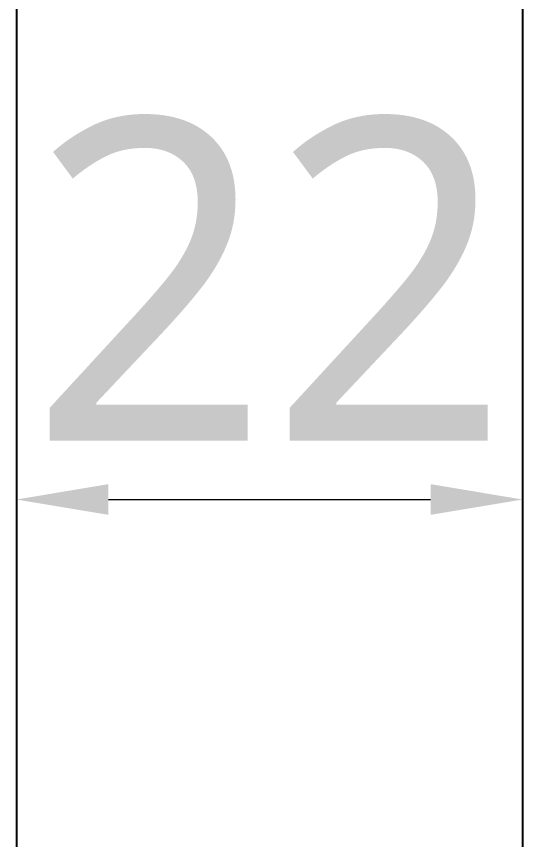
# Model space of a CAD drawing. Extents: x 16296677030 to 16296678045, y -37409617949 to -37409617205.
# Drawn here: x 16296677210.31 to 16296677232.31, y -37409617370.51 to -37409617334.75 of the extents above; entities that cross this region are included whole.
import ezdxf

# ---------------------------------------------------------------- set-up
doc = ezdxf.new("R2010")
doc.units = 0
doc.header["$LTSCALE"] = 10
doc.header["$MEASUREMENT"] = 0
doc.header["$PDMODE"] = 3
doc.header["$PDSIZE"] = -10
doc.linetypes.add('CENTER', pattern=[50.8, 31.75, -6.35, 6.35, -6.35])
doc.layers.get('0').update_dxf_attribs({"linetype": 'CONTINUOUS'})
doc.layers.get('DEFPOINTS').update_dxf_attribs({"linetype": 'CONTINUOUS'})
doc.styles.add('Daelim Dimension', font='NanumGothic.ttf')
doc.dimstyles.new('DEFAULT', dxfattribs={"dimscale": 2, "dimtxt": 2, "dimasz": 2, "dimexe": 0, "dimexo": 2, "dimgap": 1, "dimtad": 1, "dimdec": 1, "dimzin": 9, "dimdsep": 46, "dimtxsty": 'Daelim Dimension', "dimcen": 0.5, "dimclrd": 252, "dimclre": 252, "dimclrt": 3, "dimadec": 1, "dimazin": 0, "dimtfac": 1, "dimtdec": 1, "dimtix": 1, "dimtmove": 0, "dimatfit": 3, "dimfxl": 1, "dimtolj": 1, "dimtzin": 1, "dimlwd": 9, "dimlwe": 9, "dimarcsym": 0})

# ---------------------------------------------------------------- blocks, each defined once
blk = doc.blocks.new('*D15')
at = {"color": 5, "lineweight": 9, "transparency": 16777216}
for p, q in [((16296677210.305361, -37409617351.736961), (16296677210.305361, -37409617355.736961)), ((16296677232.305361, -37409617351.736961), (16296677232.305361, -37409617355.736961)), ((16296677214.305361, -37409617355.736961), (16296677228.305361, -37409617355.736961))]:
    blk.add_line(p, q, dxfattribs=at)
at = {"color": 5, "transparency": 16777216}
for points in [[(16296677214.305361, -37409617355.070297), (16296677214.305361, -37409617356.403633), (16296677210.305361, -37409617355.736961)], [(16296677228.305361, -37409617355.070297), (16296677228.305361, -37409617356.403633), (16296677232.305361, -37409617355.736961)]]:
    blk.add_solid(points, dxfattribs=at)
at = {"layer": 'DEFPOINTS', "color": 0, "transparency": 16777216}
for p in [(16296677210.305361, -37409617355.736961), (16296677232.305361, -37409617355.736961), (16296677232.305361, -37409617355.736961)]:
    blk.add_point(p, dxfattribs=at)
at = {"color": 7, "transparency": 16777216, "insert": (16296677221.305361, -37409617346.186172), "char_height": 14, "attachment_point": 5, "style": 'Daelim Dimension'}
blk.add_mtext('\\A1;22', dxfattribs=at)

msp = doc.modelspace()

# ---------------------------------------------------------------- linework, layer by layer
at = {"color": 1, "linetype": 'CENTER'}
for p, q in [((16296677210.305361, -37409617283.885437), (16296677210.305361, -37409617379.27626)), ((16296677232.305361, -37409617283.885437), (16296677232.305361, -37409617379.27626))]:
    msp.add_line(p, q, dxfattribs=at)

# ---------------------------------------------------------------- dimensions: what is measured, and where the dimension line sits
at = {"color": 5}
dim = msp.add_linear_dim(base=(16296677232.305361, -37409617355.736961), p1=(16296677210.305361, -37409617355.736961), p2=(16296677232.305361, -37409617355.736961), text='22', dimstyle='DEFAULT', override={"dimtxt": 7, "dimclrd": 5, "dimclre": 5, "dimclrt": 7}, dxfattribs=at)
dim.commit()
dim.dimension.update_dxf_attribs({"geometry": '*D15', "text_midpoint": (16296677221.305361, -37409617355.736961), "dimtype": 160})

doc.saveas('drawing.dxf')
